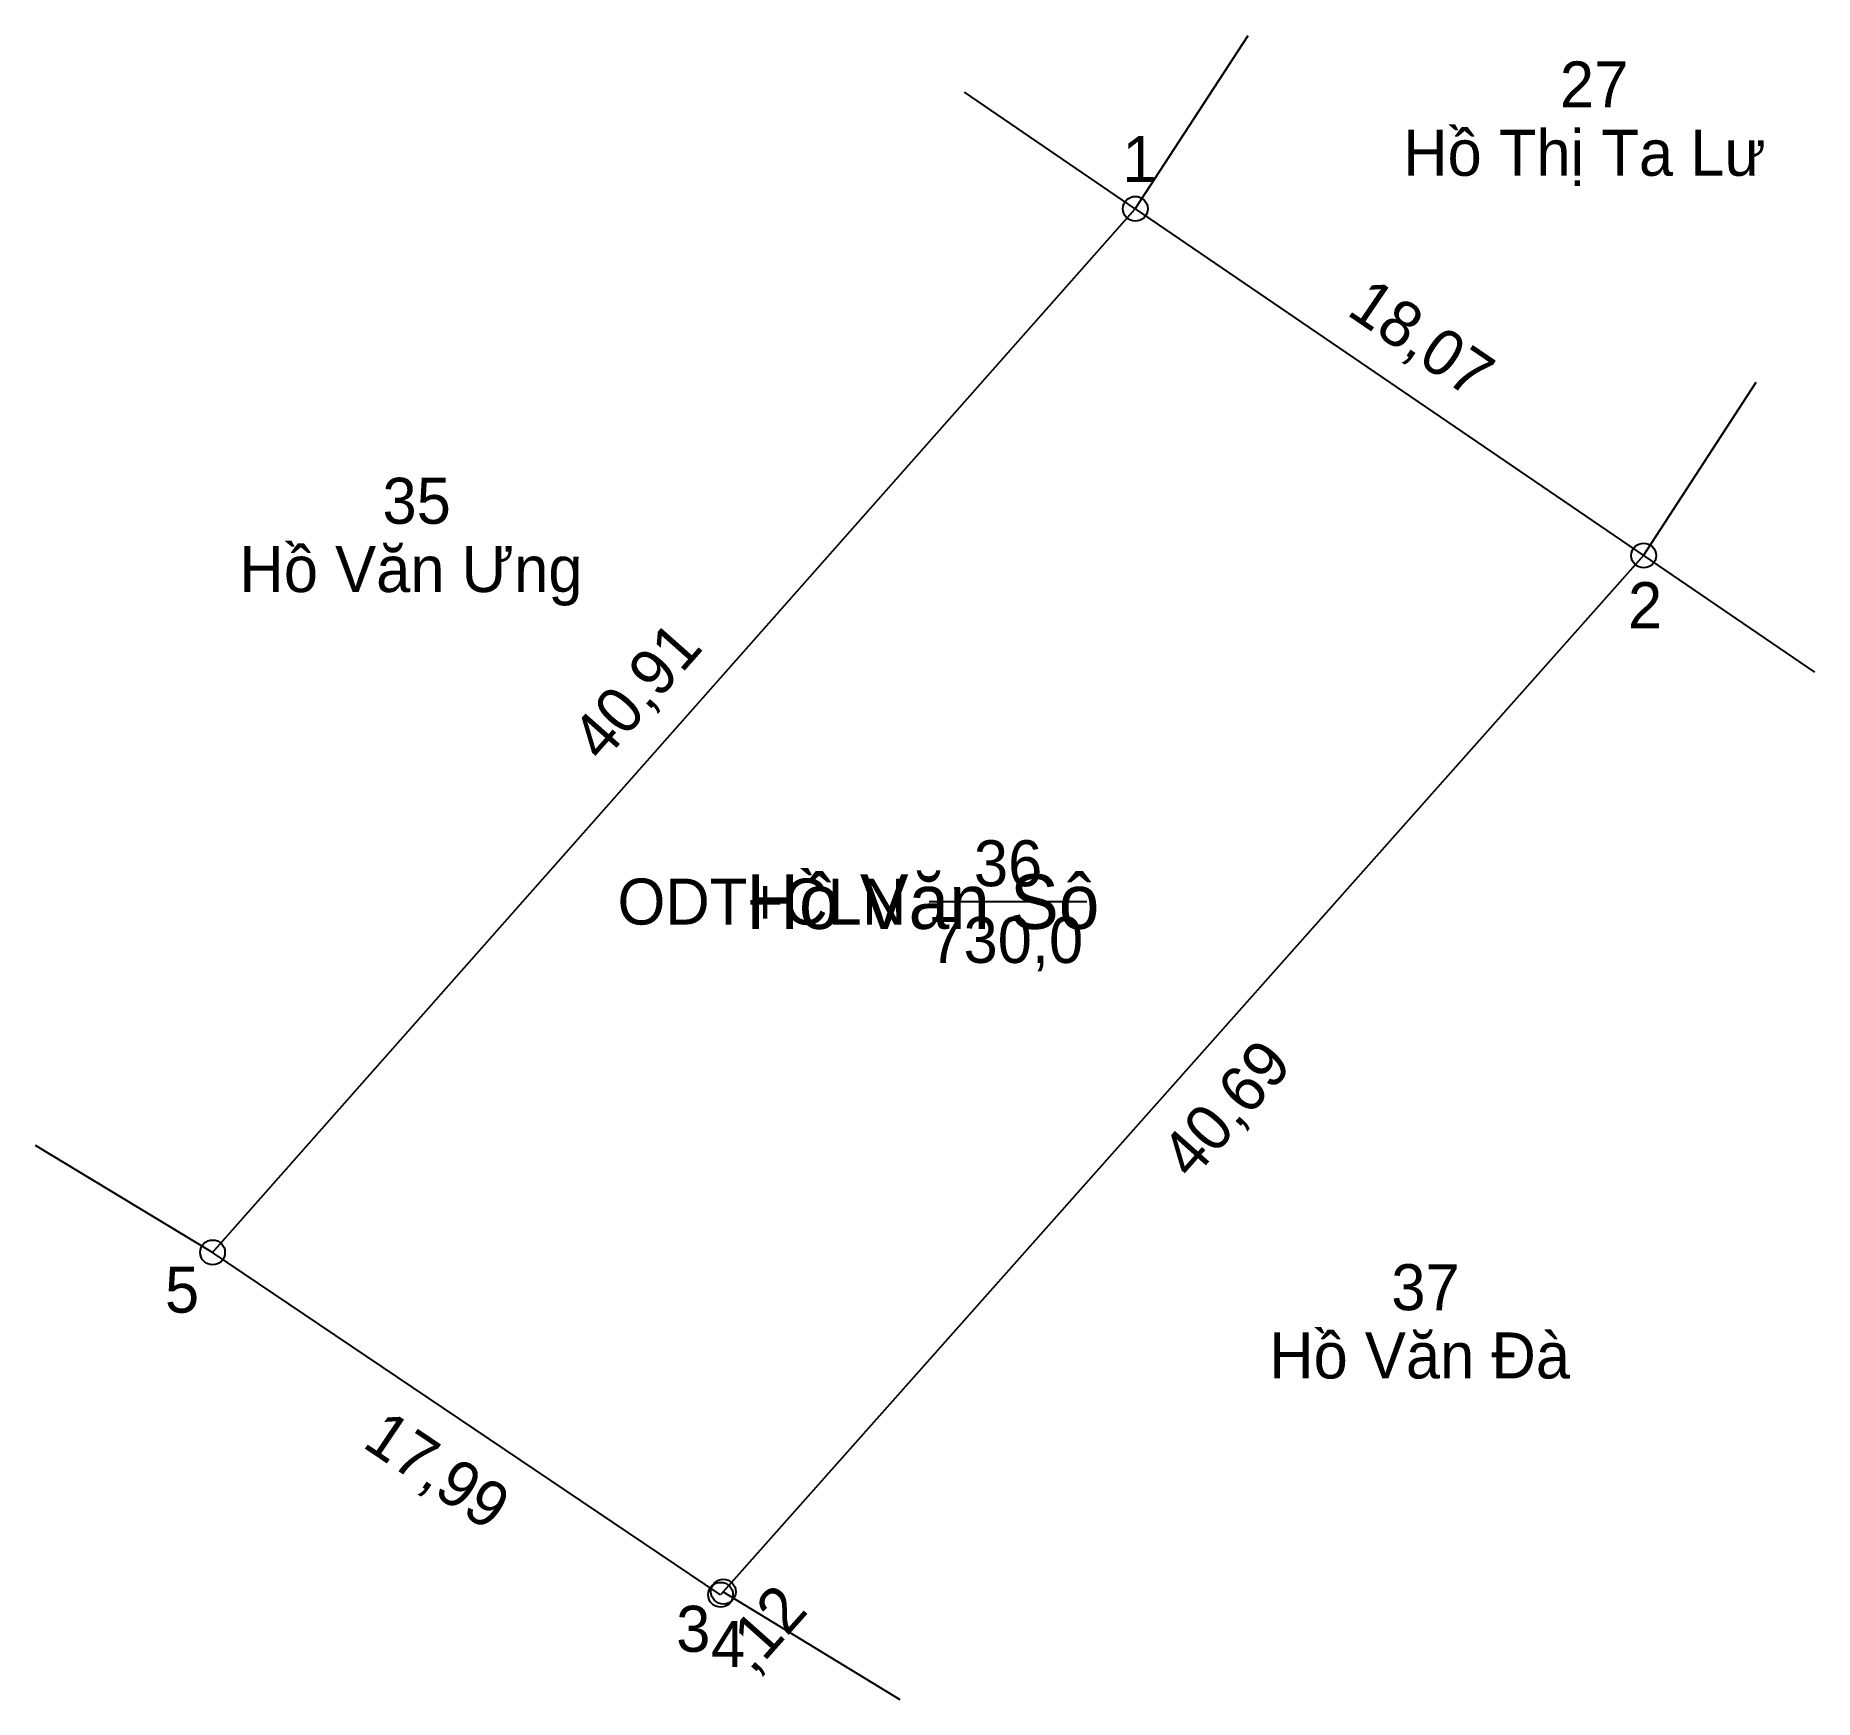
# Model space of a CAD drawing. Extents: x 535776 to 535828.3, y 1839229.2 to 1839278.
import ezdxf

# ---------------------------------------------------------------- set-up
doc = ezdxf.new("R2010")
doc.units = 0
for name, color, linetype in [('CanhThua', 7, 'Continuous'), ('ChieuDaiCanhThua', 7, 'Continuous'), ('MocDinhThua', 7, 'Continuous'), ('NhanDiaChinhThua', 7, 'Continuous'), ('NhanTuCan', 7, 'Continuous'), ('RauThua', 7, 'Continuous'), ('SoHieuDinhThua', 7, 'Continuous'), ('TenChuLanCan', 7, 'Continuous'), ('TenChuSuDung', 7, 'Continuous')]:
    doc.layers.add(name, color=color, linetype=linetype)

msp = doc.modelspace()

# ---------------------------------------------------------------- linework, layer by layer
at = {"layer": 'CanhThua'}
for p, q in [((535781.22, 1839242.3), (535808.32, 1839272.94)), ((535808.32, 1839272.94), (535823.25, 1839262.76)), ((535823.25, 1839262.76), (535796.22, 1839232.34)), ((535796.14, 1839232.25), (535781.22, 1839242.3)), ((535796.22, 1839232.34), (535796.14, 1839232.25))]:
    msp.add_line(p, q, dxfattribs=at)
at = {"layer": 'MocDinhThua'}
for centre in [(535808.32, 1839272.94), (535823.25, 1839262.76), (535781.22, 1839242.3), (535796.14, 1839232.25), (535796.22, 1839232.34)]:
    msp.add_circle(centre, 0.364, dxfattribs=at)
at = {"layer": 'NhanDiaChinhThua'}
msp.add_line((535802.27, 1839252.6), (535806.901, 1839252.6), dxfattribs=at)
at = {"layer": 'RauThua'}
for p, q in [((535808.32, 1839272.94), (535811.64, 1839278.024)), ((535808.32, 1839272.94), (535803.303, 1839276.361)), ((535823.25, 1839262.76), (535826.56, 1839267.851)), ((535823.25, 1839262.76), (535828.267, 1839259.339)), ((535781.22, 1839242.3), (535776.021, 1839245.437)), ((535796.22, 1839232.34), (535801.403, 1839229.177))]:
    msp.add_line(p, q, dxfattribs=at)

# ---------------------------------------------------------------- texts
at = {"layer": 'ChieuDaiCanhThua'}
for s, rotation, p in [('18,07', 325.7119, (535814.49, 1839269.857)), ('40,91', 48.5084, (535792.668, 1839256.645)), ('40,69', 48.377, (535809.976, 1839244.389)), ('17,99', 326.0361, (535785.58, 1839236.615)), (',12', 48.3665, (535797.082, 1839229.88))]:
    msp.add_text(s, height=1.3509, rotation=rotation, dxfattribs=at).set_placement(p)
at = {"layer": 'NhanDiaChinhThua'}
for s, p in [('36', (535803.579, 1839253.05)), ('ODT+CLN', (535793.112, 1839251.925)), ('730,0', (535802.27, 1839250.799))]:
    msp.add_text(s, height=1.3509, dxfattribs=at).set_placement(p)
at = {"layer": 'NhanTuCan'}
for s, p in [('27', (535820.79, 1839275.914)), ('35', (535786.209, 1839263.692)), ('37', (535815.839, 1839240.603))]:
    msp.add_text(s, height=1.3509, dxfattribs=at).set_placement(p)
at = {"layer": 'SoHieuDinhThua'}
for s, p in [('1', (535807.943, 1839273.722)), ('2', (535822.792, 1839260.627)), ('5', (535779.821, 1839240.532)), ('3', (535794.836, 1839230.575)), ('4', (535795.858, 1839230.128))]:
    msp.add_text(s, height=1.351, dxfattribs=at).set_placement(p)
at = {"layer": 'TenChuLanCan'}
for s, height, p in [('Hồ Thị Ta Lư', 1.35095, (535816.187, 1839273.909)), ('Hồ Văn Ưng', 1.3509, (535782.007, 1839261.687)), ('Hồ Văn Đà', 1.3509, (535812.252, 1839238.599))]:
    msp.add_text(s, height=height, dxfattribs=at).set_placement(p)
at = {"layer": 'TenChuSuDung'}
msp.add_text('Hồ Văn Sô', height=1.6037, dxfattribs=at).set_placement((535796.894, 1839251.798))

doc.saveas('drawing.dxf')
